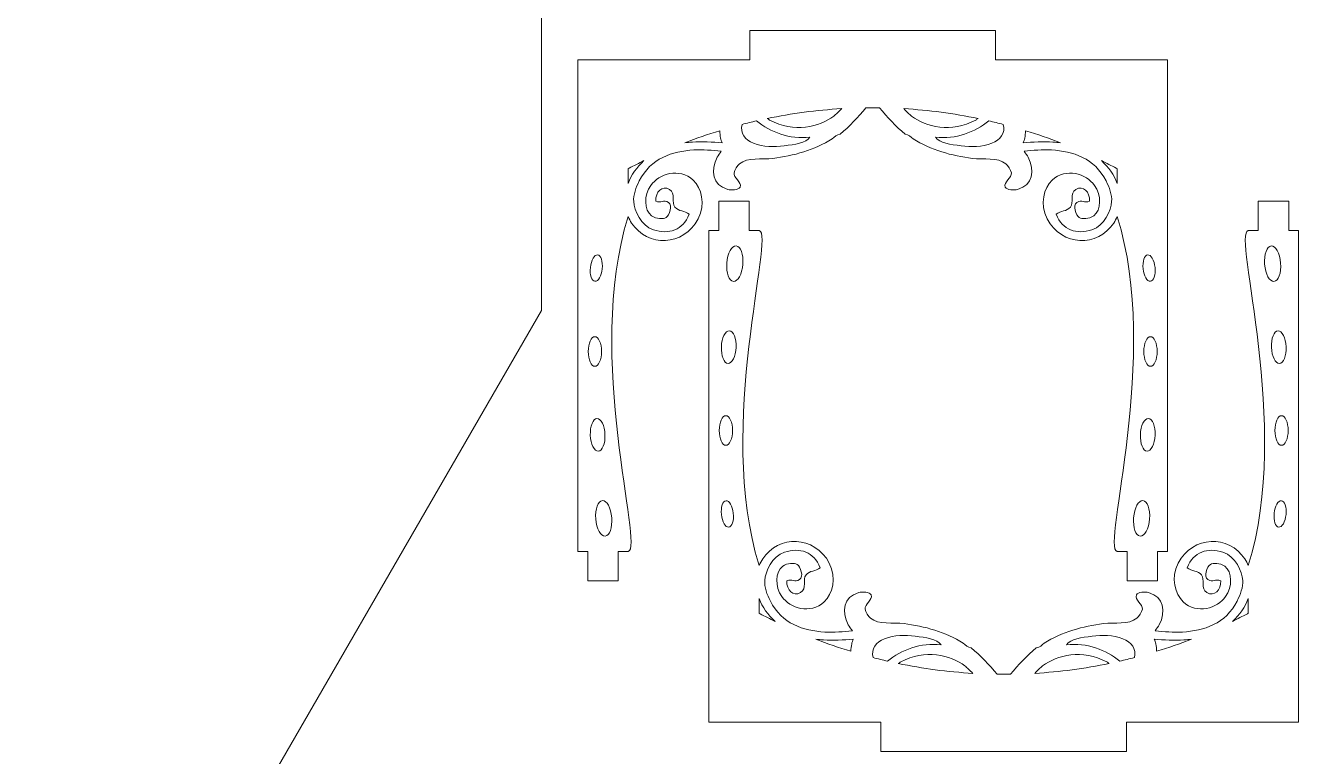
# Model space of a CAD drawing. Header units: millimetres. Extents: x -450 to 450, y -969 to 969.
# Drawn here: x 0 to 259.1, y 524.3 to 673 of the extents above; entities that cross this region are included whole.
import ezdxf

# ---------------------------------------------------------------- set-up
doc = ezdxf.new("R2010")
doc.units = ezdxf.units.MM
doc.header["$MEASUREMENT"] = 0
doc.layers.add('Camada 1', color=7, linetype='Continuous')

msp = doc.modelspace()

# ---------------------------------------------------------------- linework, layer by layer
at = {"layer": 'Camada 1', "color": 230, "lineweight": 20}
for points, knots in [([(105, 615.0661), (105, 615.0661), (105, 762.4381), (105, 762.4381), (105, 762.4381), (105, 762.4381), (31.314, 890.0661), (31.314, 890.0661), (31.314, 890.0661), (31.314, 890.0661), (-96.314, 963.7521), (-96.314, 963.7521), (-96.314, 963.7521), (-96.314, 963.7521), (-243.686, 963.7521), (-243.686, 963.7521), (-243.686, 963.7521), (-243.686, 963.7521), (-371.314, 890.0661), (-371.314, 890.0661), (-371.314, 890.0661), (-371.314, 890.0661), (-445, 762.4381), (-445, 762.4381), (-445, 762.4381), (-445, 762.4381), (-445, 615.0661), (-445, 615.0661), (-445, 615.0661), (-445, 615.0661), (-371.314, 487.4381), (-371.314, 487.4381), (-371.314, 487.4381), (-371.314, 487.4381), (-243.686, 413.7521), (-243.686, 413.7521), (-243.686, 413.7521), (-243.686, 413.7521), (-96.314, 413.7521), (-96.314, 413.7521), (-96.314, 413.7521), (-96.314, 413.7521), (31.314, 487.4381), (31.314, 487.4381), (31.314, 487.4381), (31.314, 487.4381), (105, 615.0661), (105, 615.0661)], [0, 0, 0, 0, 0.07692308, 0.07692308, 0.07692308, 0.07692308, 0.15384615, 0.15384615, 0.15384615, 0.15384615, 0.23076923, 0.23076923, 0.23076923, 0.23076923, 0.30769231, 0.30769231, 0.30769231, 0.30769231, 0.38461538, 0.38461538, 0.38461538, 0.38461538, 0.46153846, 0.46153846, 0.46153846, 0.46153846, 0.53846154, 0.53846154, 0.53846154, 0.53846154, 0.61538462, 0.61538462, 0.61538462, 0.61538462, 0.69230769, 0.69230769, 0.69230769, 0.69230769, 0.76923077, 0.76923077, 0.76923077, 0.76923077, 0.84615385, 0.84615385, 0.84615385, 0.84615385, 1, 1, 1, 1]), ([(123.7906, 637.2052), (123.6754, 638.633), (124.2548, 640.0706), (124.9235, 641.4123), (124.9235, 641.4123), (127.2536, 646.0904), (131.6517, 647.4463), (136.0119, 647.7108), (136.0119, 647.7108), (137.9555, 647.8284), (139.7284, 647.6202), (141.6184, 647.4719), (141.6184, 647.4719), (141.3363, 647.0401), (140.9615, 646.6419), (140.7707, 646.2592), (140.7707, 646.2592), (139.4097, 643.5271), (139.746, 640.5746), (142.9226, 639.7019), (142.9226, 639.7019), (143.6261, 639.509), (145.124, 639.4867), (145.428, 640.1754), (145.428, 640.1754), (145.8515, 641.1356), (144.0758, 642.1123), (144.1991, 643.078), (144.1991, 643.078), (144.2715, 643.6454), (144.9328, 644.5287), (145.3132, 644.8702), (145.3132, 644.8702), (146.9264, 646.3187), (149.9048, 645.6886), (152.1262, 645.9841), (152.1262, 645.9841), (156.2467, 646.5322), (160.6621, 647.7039), (164.1649, 649.9956), (164.1649, 649.9956), (164.6499, 650.3127), (165.0826, 650.878), (165.7891, 650.91), (165.7891, 650.91), (167.7163, 652.5609), (169.4719, 654.3567), (171.0562, 656.2974), (171.0562, 656.2974), (171.511, 656.3032), (171.9657, 656.306), (172.4205, 656.3058), (172.4205, 656.3058), (172.8753, 656.306), (173.33, 656.3032), (173.7848, 656.2974), (173.7848, 656.2974), (175.3691, 654.3567), (177.1247, 652.5609), (179.0519, 650.91), (179.0519, 650.91), (179.7584, 650.878), (180.1911, 650.3127), (180.6761, 649.9956), (180.6761, 649.9956), (184.1789, 647.7039), (188.5943, 646.5322), (192.7148, 645.9841), (192.7148, 645.9841), (194.9362, 645.6886), (197.9146, 646.3187), (199.5278, 644.8702), (199.5278, 644.8702), (199.9082, 644.5287), (200.5695, 643.6454), (200.6419, 643.078), (200.6419, 643.078), (200.7652, 642.1123), (198.9895, 641.1356), (199.413, 640.1754), (199.413, 640.1754), (199.717, 639.4867), (201.2149, 639.509), (201.9184, 639.7019), (201.9184, 639.7019), (205.095, 640.5746), (205.4313, 643.5271), (204.0703, 646.2592), (204.0703, 646.2592), (203.8795, 646.6419), (203.5047, 647.0401), (203.2226, 647.4719), (203.2226, 647.4719), (205.1126, 647.6202), (206.8855, 647.8284), (208.8291, 647.7108), (208.8291, 647.7108), (213.1893, 647.4463), (217.5874, 646.0904), (219.9175, 641.4123), (219.9175, 641.4123), (220.5862, 640.0706), (221.1656, 638.633), (221.0504, 637.2052), (221.0504, 637.2052), (220.9065, 635.4232), (219.6526, 632.3055), (217.0245, 631.4659), (217.0245, 631.4659), (213.9575, 630.4851), (211.0076, 631.3776), (209.7619, 634.632), (209.7619, 634.632), (210.6489, 635.3845), (211.9638, 635.2016), (212.6531, 636.053), (212.6531, 636.053), (213.4584, 637.0478), (212.3944, 638.8612), (213.7765, 639.6888), (213.7765, 639.6888), (215.2899, 640.5957), (216.6308, 639.2103), (216.5797, 637.2978), (216.5797, 637.2978), (215.4393, 636.7721), (215.0203, 637.7411), (213.98, 637.056), (213.98, 637.056), (213.0274, 636.4291), (213.7915, 634.3981), (214.4703, 633.9541), (214.4703, 633.9541), (214.9816, 633.6195), (216.4792, 633.6494), (217.4027, 634.326), (217.4027, 634.326), (218.9709, 635.4752), (218.9773, 638.5624), (217.5898, 640.5021), (217.5898, 640.5021), (215.9052, 642.8563), (211.7299, 644.1902), (208.959, 641.5833), (208.959, 641.5833), (207.281, 640.0053), (206.368, 636.7166), (207.9178, 633.7168), (207.9178, 633.7168), (210.8584, 628.0244), (218.2939, 627.9328), (221.4764, 632.8587), (221.4764, 632.8587), (221.7619, 633.3005), (221.9997, 633.7528), (222.1933, 634.2124), (222.1933, 634.2124), (231.1505, 605.4562), (218.8067, 566.7518), (222.1933, 566.0412), (222.1933, 566.0412), (222.1933, 566.0412), (224.1933, 566.0412), (224.1933, 566.0412), (224.1933, 566.0412), (224.1933, 566.0412), (224.1933, 560.0412), (224.1933, 560.0412), (224.1933, 560.0412), (224.1933, 560.0412), (230.4205, 560.0412), (230.4205, 560.0412), (230.4205, 560.0412), (230.4205, 560.0412), (230.4205, 566.0412), (230.4205, 566.0412), (230.4205, 566.0412), (230.4205, 566.0412), (232.4205, 566.0412), (232.4205, 566.0412), (232.4205, 566.0412), (232.4205, 566.0412), (232.4205, 666.0412), (232.4205, 666.0412), (232.4205, 666.0412), (232.4205, 666.0412), (197.4205, 666.0412), (197.4205, 666.0412), (197.4205, 666.0412), (197.4205, 666.0412), (197.4205, 672.0412), (197.4205, 672.0412), (197.4205, 672.0412), (197.4205, 672.0412), (147.4205, 672.0412), (147.4205, 672.0412), (147.4205, 672.0412), (147.4205, 672.0412), (147.4205, 666.0412), (147.4205, 666.0412), (147.4205, 666.0412), (147.4205, 666.0412), (112.4205, 666.0412), (112.4205, 666.0412), (112.4205, 666.0412), (112.4205, 666.0412), (112.4205, 566.0412), (112.4205, 566.0412), (112.4205, 566.0412), (112.4205, 566.0412), (114.4205, 566.0412), (114.4205, 566.0412), (114.4205, 566.0412), (114.4205, 566.0412), (114.4205, 560.0412), (114.4205, 560.0412), (114.4205, 560.0412), (114.4205, 560.0412), (120.6477, 560.0412), (120.6477, 560.0412), (120.6477, 560.0412), (120.6477, 560.0412), (120.6477, 566.0412), (120.6477, 566.0412), (120.6477, 566.0412), (120.6477, 566.0412), (122.6477, 566.0412), (122.6477, 566.0412), (122.6477, 566.0412), (126.0343, 566.7518), (113.6905, 605.4562), (122.6477, 634.2124), (122.6477, 634.2124), (122.8413, 633.7528), (123.0791, 633.3005), (123.3646, 632.8587), (123.3646, 632.8587), (126.5471, 627.9328), (133.9826, 628.0244), (136.9232, 633.7168), (136.9232, 633.7168), (138.473, 636.7166), (137.56, 640.0053), (135.882, 641.5833), (135.882, 641.5833), (133.1111, 644.1902), (128.9358, 642.8563), (127.2512, 640.5021), (127.2512, 640.5021), (125.8637, 638.5624), (125.8701, 635.4752), (127.4383, 634.326), (127.4383, 634.326), (128.3618, 633.6494), (129.8594, 633.6195), (130.3707, 633.9541), (130.3707, 633.9541), (131.0495, 634.3981), (131.8136, 636.4291), (130.861, 637.056), (130.861, 637.056), (129.8207, 637.7411), (129.4017, 636.7721), (128.2613, 637.2978), (128.2613, 637.2978), (128.2102, 639.2103), (129.5511, 640.5957), (131.0645, 639.6888), (131.0645, 639.6888), (132.4466, 638.8612), (131.3826, 637.0478), (132.1879, 636.053), (132.1879, 636.053), (132.8772, 635.2016), (134.1921, 635.3845), (135.0791, 634.632), (135.0791, 634.632), (133.8334, 631.3776), (130.8835, 630.4851), (127.8165, 631.4659), (127.8165, 631.4659), (125.1884, 632.3055), (123.9345, 635.4232), (123.7906, 637.2052)], [0, 0, 0, 0, 0.01388889, 0.01388889, 0.01388889, 0.01388889, 0.02777778, 0.02777778, 0.02777778, 0.02777778, 0.04166667, 0.04166667, 0.04166667, 0.04166667, 0.05555556, 0.05555556, 0.05555556, 0.05555556, 0.06944444, 0.06944444, 0.06944444, 0.06944444, 0.08333333, 0.08333333, 0.08333333, 0.08333333, 0.09722222, 0.09722222, 0.09722222, 0.09722222, 0.11111111, 0.11111111, 0.11111111, 0.11111111, 0.125, 0.125, 0.125, 0.125, 0.13888889, 0.13888889, 0.13888889, 0.13888889, 0.15277778, 0.15277778, 0.15277778, 0.15277778, 0.16666667, 0.16666667, 0.16666667, 0.16666667, 0.18055556, 0.18055556, 0.18055556, 0.18055556, 0.19444444, 0.19444444, 0.19444444, 0.19444444, 0.20833333, 0.20833333, 0.20833333, 0.20833333, 0.22222222, 0.22222222, 0.22222222, 0.22222222, 0.23611111, 0.23611111, 0.23611111, 0.23611111, 0.25, 0.25, 0.25, 0.25, 0.26388889, 0.26388889, 0.26388889, 0.26388889, 0.27777778, 0.27777778, 0.27777778, 0.27777778, 0.29166667, 0.29166667, 0.29166667, 0.29166667, 0.30555556, 0.30555556, 0.30555556, 0.30555556, 0.31944444, 0.31944444, 0.31944444, 0.31944444, 0.33333333, 0.33333333, 0.33333333, 0.33333333, 0.34722222, 0.34722222, 0.34722222, 0.34722222, 0.36111111, 0.36111111, 0.36111111, 0.36111111, 0.375, 0.375, 0.375, 0.375, 0.38888889, 0.38888889, 0.38888889, 0.38888889, 0.40277778, 0.40277778, 0.40277778, 0.40277778, 0.41666667, 0.41666667, 0.41666667, 0.41666667, 0.43055556, 0.43055556, 0.43055556, 0.43055556, 0.44444444, 0.44444444, 0.44444444, 0.44444444, 0.45833333, 0.45833333, 0.45833333, 0.45833333, 0.47222222, 0.47222222, 0.47222222, 0.47222222, 0.48611111, 0.48611111, 0.48611111, 0.48611111, 0.5, 0.5, 0.5, 0.5, 0.51388889, 0.51388889, 0.51388889, 0.51388889, 0.52777778, 0.52777778, 0.52777778, 0.52777778, 0.54166667, 0.54166667, 0.54166667, 0.54166667, 0.55555556, 0.55555556, 0.55555556, 0.55555556, 0.56944444, 0.56944444, 0.56944444, 0.56944444, 0.58333333, 0.58333333, 0.58333333, 0.58333333, 0.59722222, 0.59722222, 0.59722222, 0.59722222, 0.61111111, 0.61111111, 0.61111111, 0.61111111, 0.625, 0.625, 0.625, 0.625, 0.63888889, 0.63888889, 0.63888889, 0.63888889, 0.65277778, 0.65277778, 0.65277778, 0.65277778, 0.66666667, 0.66666667, 0.66666667, 0.66666667, 0.68055556, 0.68055556, 0.68055556, 0.68055556, 0.69444444, 0.69444444, 0.69444444, 0.69444444, 0.70833333, 0.70833333, 0.70833333, 0.70833333, 0.72222222, 0.72222222, 0.72222222, 0.72222222, 0.73611111, 0.73611111, 0.73611111, 0.73611111, 0.75, 0.75, 0.75, 0.75, 0.76388889, 0.76388889, 0.76388889, 0.76388889, 0.77777778, 0.77777778, 0.77777778, 0.77777778, 0.79166667, 0.79166667, 0.79166667, 0.79166667, 0.80555556, 0.80555556, 0.80555556, 0.80555556, 0.81944444, 0.81944444, 0.81944444, 0.81944444, 0.83333333, 0.83333333, 0.83333333, 0.83333333, 0.84722222, 0.84722222, 0.84722222, 0.84722222, 0.86111111, 0.86111111, 0.86111111, 0.86111111, 0.875, 0.875, 0.875, 0.875, 0.88888889, 0.88888889, 0.88888889, 0.88888889, 0.90277778, 0.90277778, 0.90277778, 0.90277778, 0.91666667, 0.91666667, 0.91666667, 0.91666667, 0.93055556, 0.93055556, 0.93055556, 0.93055556, 0.94444444, 0.94444444, 0.94444444, 0.94444444, 0.95833333, 0.95833333, 0.95833333, 0.95833333, 0.97222222, 0.97222222, 0.97222222, 0.97222222, 1, 1, 1, 1]), ([(150.9432, 654.1078), (155.9559, 655.1443), (161.0257, 655.8165), (166.1129, 656.1194), (166.1129, 656.1194), (165.5395, 655.4889), (164.9806, 654.9733), (164.4999, 654.6113), (164.4999, 654.6113), (161.6499, 652.4645), (156.393, 651.0791), (151.4512, 653.8039), (151.4512, 653.8039), (151.2785, 653.8992), (151.1091, 654.0008), (150.9432, 654.1078)], [0, 0, 0, 0, 0.2, 0.2, 0.2, 0.2, 0.4, 0.4, 0.4, 0.4, 0.6, 0.6, 0.6, 0.6, 1, 1, 1, 1]), ([(193.3898, 653.8039), (188.448, 651.0791), (183.1911, 652.4645), (180.3411, 654.6113), (180.3411, 654.6113), (179.8604, 654.9733), (179.3015, 655.4889), (178.7281, 656.1194), (178.7281, 656.1194), (183.8153, 655.8165), (188.8851, 655.1443), (193.8978, 654.1078), (193.8978, 654.1078), (193.7319, 654.0008), (193.5625, 653.8992), (193.3898, 653.8039)], [0, 0, 0, 0, 0.2, 0.2, 0.2, 0.2, 0.4, 0.4, 0.4, 0.4, 0.6, 0.6, 0.6, 0.6, 1, 1, 1, 1]), ([(148.1805, 649.0769), (146.4081, 649.8367), (145.3802, 651.0717), (145.8334, 652.9191), (145.8334, 652.9191), (146.8172, 653.1738), (147.8036, 653.4152), (148.7927, 653.6412), (148.7927, 653.6412), (151.5592, 651.2836), (155.5204, 649.8929), (159.6637, 650.3021), (159.6637, 650.3021), (158.8141, 649.1586), (156.5413, 648.8238), (154.4306, 648.5705), (154.4306, 648.5705), (152.3286, 648.3183), (150.1986, 648.2123), (148.1805, 649.0769)], [0, 0, 0, 0, 0.16666667, 0.16666667, 0.16666667, 0.16666667, 0.33333333, 0.33333333, 0.33333333, 0.33333333, 0.5, 0.5, 0.5, 0.5, 0.66666667, 0.66666667, 0.66666667, 0.66666667, 1, 1, 1, 1]), ([(190.4104, 648.5705), (188.2997, 648.8238), (186.0269, 649.1586), (185.1773, 650.3021), (185.1773, 650.3021), (189.3206, 649.8929), (193.2818, 651.2836), (196.0483, 653.6412), (196.0483, 653.6412), (197.0374, 653.4152), (198.0238, 653.1738), (199.0076, 652.9191), (199.0076, 652.9191), (199.4608, 651.0717), (198.4329, 649.8367), (196.6605, 649.0769), (196.6605, 649.0769), (194.6424, 648.2123), (192.5124, 648.3183), (190.4104, 648.5705)], [0, 0, 0, 0, 0.16666667, 0.16666667, 0.16666667, 0.16666667, 0.33333333, 0.33333333, 0.33333333, 0.33333333, 0.5, 0.5, 0.5, 0.5, 0.66666667, 0.66666667, 0.66666667, 0.66666667, 1, 1, 1, 1]), ([(134.1731, 649.1671), (136.5251, 650.0766), (138.9016, 650.8999), (141.2982, 651.6356), (141.2982, 651.6356), (141.2896, 651.1286), (141.3945, 650.6302), (141.4838, 650.1457), (141.4838, 650.1457), (141.5437, 649.8215), (141.6702, 649.4706), (141.7781, 649.1454), (141.7781, 649.1454), (139.9214, 649.347), (137.5466, 649.4329), (135.7681, 649.3229), (135.7681, 649.3229), (135.22, 649.2889), (134.6892, 649.2369), (134.1731, 649.1671)], [0, 0, 0, 0, 0.16666667, 0.16666667, 0.16666667, 0.16666667, 0.33333333, 0.33333333, 0.33333333, 0.33333333, 0.5, 0.5, 0.5, 0.5, 0.66666667, 0.66666667, 0.66666667, 0.66666667, 1, 1, 1, 1]), ([(203.3572, 650.1457), (203.4465, 650.6302), (203.5514, 651.1286), (203.5428, 651.6356), (203.5428, 651.6356), (205.9394, 650.8999), (208.3159, 650.0766), (210.6679, 649.1671), (210.6679, 649.1671), (210.1518, 649.2369), (209.621, 649.2889), (209.0729, 649.3229), (209.0729, 649.3229), (207.2944, 649.4329), (204.9196, 649.347), (203.0629, 649.1454), (203.0629, 649.1454), (203.1708, 649.4706), (203.2973, 649.8215), (203.3572, 650.1457)], [0, 0, 0, 0, 0.16666667, 0.16666667, 0.16666667, 0.16666667, 0.33333333, 0.33333333, 0.33333333, 0.33333333, 0.5, 0.5, 0.5, 0.5, 0.66666667, 0.66666667, 0.66666667, 0.66666667, 1, 1, 1, 1]), ([(122.8329, 643.9966), (123.841, 644.5299), (124.8561, 645.0444), (125.8767, 645.543), (125.8767, 645.543), (124.4237, 644.2219), (123.3041, 642.6206), (122.6477, 640.908), (122.6477, 640.908), (122.6477, 640.908), (122.6477, 643.8984), (122.6477, 643.8984), (122.6477, 643.8984), (122.6477, 643.8984), (122.8329, 643.9966), (122.8329, 643.9966)], [0, 0, 0, 0, 0.2, 0.2, 0.2, 0.2, 0.4, 0.4, 0.4, 0.4, 0.6, 0.6, 0.6, 0.6, 1, 1, 1, 1]), ([(222.1933, 640.908), (221.5369, 642.6206), (220.4173, 644.2219), (218.9643, 645.543), (218.9643, 645.543), (219.9849, 645.0444), (221, 644.5299), (222.0081, 643.9966), (222.0081, 643.9966), (222.0081, 643.9966), (222.1933, 643.8984), (222.1933, 643.8984), (222.1933, 643.8984), (222.1933, 643.8984), (222.1933, 640.908), (222.1933, 640.908)], [0, 0, 0, 0, 0.2, 0.2, 0.2, 0.2, 0.4, 0.4, 0.4, 0.4, 0.6, 0.6, 0.6, 0.6, 1, 1, 1, 1]), ([(247.7203, 560.1639), (247.8355, 558.7361), (247.2561, 557.2985), (246.5874, 555.9568), (246.5874, 555.9568), (244.2573, 551.2787), (239.8592, 549.9228), (235.499, 549.6583), (235.499, 549.6583), (233.5554, 549.5407), (231.7825, 549.7489), (229.8925, 549.8972), (229.8925, 549.8972), (230.1746, 550.329), (230.5494, 550.7272), (230.7402, 551.1099), (230.7402, 551.1099), (232.1012, 553.842), (231.7649, 556.7945), (228.5883, 557.6672), (228.5883, 557.6672), (227.8848, 557.8601), (226.3869, 557.8824), (226.0829, 557.1937), (226.0829, 557.1937), (225.6594, 556.2335), (227.4351, 555.2568), (227.3118, 554.2911), (227.3118, 554.2911), (227.2394, 553.7237), (226.5781, 552.8404), (226.1977, 552.4989), (226.1977, 552.4989), (224.5845, 551.0504), (221.6061, 551.6805), (219.3847, 551.385), (219.3847, 551.385), (215.2642, 550.8369), (210.8488, 549.6652), (207.346, 547.3735), (207.346, 547.3735), (206.861, 547.0564), (206.4283, 546.4911), (205.7218, 546.4591), (205.7218, 546.4591), (203.7946, 544.8082), (202.039, 543.0124), (200.4547, 541.0717), (200.4547, 541.0717), (199.9999, 541.0659), (199.5452, 541.0631), (199.0904, 541.0633), (199.0904, 541.0633), (198.6356, 541.0631), (198.1809, 541.0659), (197.7261, 541.0717), (197.7261, 541.0717), (196.1418, 543.0124), (194.3862, 544.8082), (192.459, 546.4591), (192.459, 546.4591), (191.7525, 546.4911), (191.3198, 547.0564), (190.8348, 547.3735), (190.8348, 547.3735), (187.332, 549.6652), (182.9166, 550.8369), (178.7961, 551.385), (178.7961, 551.385), (176.5747, 551.6805), (173.5963, 551.0504), (171.9831, 552.4989), (171.9831, 552.4989), (171.6027, 552.8404), (170.9414, 553.7237), (170.869, 554.2911), (170.869, 554.2911), (170.7457, 555.2568), (172.5214, 556.2335), (172.0979, 557.1937), (172.0979, 557.1937), (171.7939, 557.8824), (170.296, 557.8601), (169.5925, 557.6672), (169.5925, 557.6672), (166.4159, 556.7945), (166.0796, 553.842), (167.4406, 551.1099), (167.4406, 551.1099), (167.6314, 550.7272), (168.0062, 550.329), (168.2883, 549.8972), (168.2883, 549.8972), (166.3983, 549.7489), (164.6254, 549.5407), (162.6818, 549.6583), (162.6818, 549.6583), (158.3216, 549.9228), (153.9235, 551.2787), (151.5934, 555.9568), (151.5934, 555.9568), (150.9247, 557.2985), (150.3453, 558.7361), (150.4605, 560.1639), (150.4605, 560.1639), (150.6044, 561.9459), (151.8583, 565.0636), (154.4864, 565.9032), (154.4864, 565.9032), (157.5534, 566.884), (160.5033, 565.9915), (161.749, 562.7371), (161.749, 562.7371), (160.862, 561.9846), (159.5471, 562.1675), (158.8578, 561.3161), (158.8578, 561.3161), (158.0525, 560.3213), (159.1165, 558.5079), (157.7344, 557.6803), (157.7344, 557.6803), (156.221, 556.7734), (154.8801, 558.1588), (154.9312, 560.0713), (154.9312, 560.0713), (156.0716, 560.597), (156.4906, 559.628), (157.5309, 560.3131), (157.5309, 560.3131), (158.4835, 560.94), (157.7194, 562.971), (157.0406, 563.415), (157.0406, 563.415), (156.5293, 563.7496), (155.0317, 563.7197), (154.1082, 563.0431), (154.1082, 563.0431), (152.54, 561.8939), (152.5336, 558.8067), (153.9211, 556.867), (153.9211, 556.867), (155.6057, 554.5128), (159.781, 553.1789), (162.5519, 555.7858), (162.5519, 555.7858), (164.2299, 557.3638), (165.1429, 560.6525), (163.5931, 563.6523), (163.5931, 563.6523), (160.6525, 569.3447), (153.217, 569.4363), (150.0345, 564.5104), (150.0345, 564.5104), (149.749, 564.0686), (149.5112, 563.6163), (149.3176, 563.1567), (149.3176, 563.1567), (140.3604, 591.9129), (152.7042, 630.6173), (149.3176, 631.3279), (149.3176, 631.3279), (149.3176, 631.3279), (147.3176, 631.3279), (147.3176, 631.3279), (147.3176, 631.3279), (147.3176, 631.3279), (147.3176, 637.3279), (147.3176, 637.3279), (147.3176, 637.3279), (147.3176, 637.3279), (141.0904, 637.3279), (141.0904, 637.3279), (141.0904, 637.3279), (141.0904, 637.3279), (141.0904, 631.3279), (141.0904, 631.3279), (141.0904, 631.3279), (141.0904, 631.3279), (139.0904, 631.3279), (139.0904, 631.3279), (139.0904, 631.3279), (139.0904, 631.3279), (139.0904, 531.3279), (139.0904, 531.3279), (139.0904, 531.3279), (139.0904, 531.3279), (174.0904, 531.3279), (174.0904, 531.3279), (174.0904, 531.3279), (174.0904, 531.3279), (174.0904, 525.3279), (174.0904, 525.3279), (174.0904, 525.3279), (174.0904, 525.3279), (224.0904, 525.3279), (224.0904, 525.3279), (224.0904, 525.3279), (224.0904, 525.3279), (224.0904, 531.3279), (224.0904, 531.3279), (224.0904, 531.3279), (224.0904, 531.3279), (259.0904, 531.3279), (259.0904, 531.3279), (259.0904, 531.3279), (259.0904, 531.3279), (259.0904, 631.3279), (259.0904, 631.3279), (259.0904, 631.3279), (259.0904, 631.3279), (257.0904, 631.3279), (257.0904, 631.3279), (257.0904, 631.3279), (257.0904, 631.3279), (257.0904, 637.3279), (257.0904, 637.3279), (257.0904, 637.3279), (257.0904, 637.3279), (250.8632, 637.3279), (250.8632, 637.3279), (250.8632, 637.3279), (250.8632, 637.3279), (250.8632, 631.3279), (250.8632, 631.3279), (250.8632, 631.3279), (250.8632, 631.3279), (248.8632, 631.3279), (248.8632, 631.3279), (248.8632, 631.3279), (245.4766, 630.6173), (257.8204, 591.9129), (248.8632, 563.1567), (248.8632, 563.1567), (248.6696, 563.6163), (248.4318, 564.0686), (248.1463, 564.5104), (248.1463, 564.5104), (244.9638, 569.4363), (237.5283, 569.3447), (234.5877, 563.6523), (234.5877, 563.6523), (233.0379, 560.6525), (233.9509, 557.3638), (235.6289, 555.7858), (235.6289, 555.7858), (238.3998, 553.1789), (242.5751, 554.5128), (244.2597, 556.867), (244.2597, 556.867), (245.6472, 558.8067), (245.6408, 561.8939), (244.0726, 563.0431), (244.0726, 563.0431), (243.1491, 563.7197), (241.6515, 563.7496), (241.1402, 563.415), (241.1402, 563.415), (240.4614, 562.971), (239.6973, 560.94), (240.6499, 560.3131), (240.6499, 560.3131), (241.6902, 559.628), (242.1092, 560.597), (243.2496, 560.0713), (243.2496, 560.0713), (243.3007, 558.1588), (241.9598, 556.7734), (240.4464, 557.6803), (240.4464, 557.6803), (239.0643, 558.5079), (240.1283, 560.3213), (239.323, 561.3161), (239.323, 561.3161), (238.6337, 562.1675), (237.3188, 561.9846), (236.4318, 562.7371), (236.4318, 562.7371), (237.6775, 565.9915), (240.6274, 566.884), (243.6944, 565.9032), (243.6944, 565.9032), (246.3225, 565.0636), (247.5764, 561.9459), (247.7203, 560.1639)], [0, 0, 0, 0, 0.01388889, 0.01388889, 0.01388889, 0.01388889, 0.02777778, 0.02777778, 0.02777778, 0.02777778, 0.04166667, 0.04166667, 0.04166667, 0.04166667, 0.05555556, 0.05555556, 0.05555556, 0.05555556, 0.06944444, 0.06944444, 0.06944444, 0.06944444, 0.08333333, 0.08333333, 0.08333333, 0.08333333, 0.09722222, 0.09722222, 0.09722222, 0.09722222, 0.11111111, 0.11111111, 0.11111111, 0.11111111, 0.125, 0.125, 0.125, 0.125, 0.13888889, 0.13888889, 0.13888889, 0.13888889, 0.15277778, 0.15277778, 0.15277778, 0.15277778, 0.16666667, 0.16666667, 0.16666667, 0.16666667, 0.18055556, 0.18055556, 0.18055556, 0.18055556, 0.19444444, 0.19444444, 0.19444444, 0.19444444, 0.20833333, 0.20833333, 0.20833333, 0.20833333, 0.22222222, 0.22222222, 0.22222222, 0.22222222, 0.23611111, 0.23611111, 0.23611111, 0.23611111, 0.25, 0.25, 0.25, 0.25, 0.26388889, 0.26388889, 0.26388889, 0.26388889, 0.27777778, 0.27777778, 0.27777778, 0.27777778, 0.29166667, 0.29166667, 0.29166667, 0.29166667, 0.30555556, 0.30555556, 0.30555556, 0.30555556, 0.31944444, 0.31944444, 0.31944444, 0.31944444, 0.33333333, 0.33333333, 0.33333333, 0.33333333, 0.34722222, 0.34722222, 0.34722222, 0.34722222, 0.36111111, 0.36111111, 0.36111111, 0.36111111, 0.375, 0.375, 0.375, 0.375, 0.38888889, 0.38888889, 0.38888889, 0.38888889, 0.40277778, 0.40277778, 0.40277778, 0.40277778, 0.41666667, 0.41666667, 0.41666667, 0.41666667, 0.43055556, 0.43055556, 0.43055556, 0.43055556, 0.44444444, 0.44444444, 0.44444444, 0.44444444, 0.45833333, 0.45833333, 0.45833333, 0.45833333, 0.47222222, 0.47222222, 0.47222222, 0.47222222, 0.48611111, 0.48611111, 0.48611111, 0.48611111, 0.5, 0.5, 0.5, 0.5, 0.51388889, 0.51388889, 0.51388889, 0.51388889, 0.52777778, 0.52777778, 0.52777778, 0.52777778, 0.54166667, 0.54166667, 0.54166667, 0.54166667, 0.55555556, 0.55555556, 0.55555556, 0.55555556, 0.56944444, 0.56944444, 0.56944444, 0.56944444, 0.58333333, 0.58333333, 0.58333333, 0.58333333, 0.59722222, 0.59722222, 0.59722222, 0.59722222, 0.61111111, 0.61111111, 0.61111111, 0.61111111, 0.625, 0.625, 0.625, 0.625, 0.63888889, 0.63888889, 0.63888889, 0.63888889, 0.65277778, 0.65277778, 0.65277778, 0.65277778, 0.66666667, 0.66666667, 0.66666667, 0.66666667, 0.68055556, 0.68055556, 0.68055556, 0.68055556, 0.69444444, 0.69444444, 0.69444444, 0.69444444, 0.70833333, 0.70833333, 0.70833333, 0.70833333, 0.72222222, 0.72222222, 0.72222222, 0.72222222, 0.73611111, 0.73611111, 0.73611111, 0.73611111, 0.75, 0.75, 0.75, 0.75, 0.76388889, 0.76388889, 0.76388889, 0.76388889, 0.77777778, 0.77777778, 0.77777778, 0.77777778, 0.79166667, 0.79166667, 0.79166667, 0.79166667, 0.80555556, 0.80555556, 0.80555556, 0.80555556, 0.81944444, 0.81944444, 0.81944444, 0.81944444, 0.83333333, 0.83333333, 0.83333333, 0.83333333, 0.84722222, 0.84722222, 0.84722222, 0.84722222, 0.86111111, 0.86111111, 0.86111111, 0.86111111, 0.875, 0.875, 0.875, 0.875, 0.88888889, 0.88888889, 0.88888889, 0.88888889, 0.90277778, 0.90277778, 0.90277778, 0.90277778, 0.91666667, 0.91666667, 0.91666667, 0.91666667, 0.93055556, 0.93055556, 0.93055556, 0.93055556, 0.94444444, 0.94444444, 0.94444444, 0.94444444, 0.95833333, 0.95833333, 0.95833333, 0.95833333, 0.97222222, 0.97222222, 0.97222222, 0.97222222, 1, 1, 1, 1]), ([(145.9905, 624.4618), (145.8377, 622.4623), (144.9847, 620.8972), (144.0853, 620.9659), (144.0853, 620.9659), (143.1859, 621.0346), (142.5806, 622.7112), (142.7333, 624.7107), (142.7333, 624.7107), (142.8861, 626.7101), (143.7392, 628.2753), (144.6386, 628.2066), (144.6386, 628.2066), (145.538, 628.1378), (146.1433, 626.4612), (145.9905, 624.4618)], [0, 0, 0, 0, 0.2, 0.2, 0.2, 0.2, 0.4, 0.4, 0.4, 0.4, 0.6, 0.6, 0.6, 0.6, 1, 1, 1, 1]), ([(254.0951, 620.9659), (253.1957, 620.8971), (252.3426, 622.4624), (252.1898, 624.4618), (252.1898, 624.4618), (252.0371, 626.4612), (252.6424, 628.1378), (253.5419, 628.2066), (253.5419, 628.2066), (254.4412, 628.2753), (255.2943, 626.7101), (255.4471, 624.7106), (255.4471, 624.7106), (255.5998, 622.7113), (254.9945, 621.0346), (254.0951, 620.9659)], [0, 0, 0, 0, 0.2, 0.2, 0.2, 0.2, 0.4, 0.4, 0.4, 0.4, 0.6, 0.6, 0.6, 0.6, 1, 1, 1, 1]), ([(116.4451, 626.3792), (117.1138, 626.3117), (117.5343, 625.0519), (117.3842, 623.5653), (117.3842, 623.5653), (117.2342, 622.0787), (116.5704, 620.9284), (115.9017, 620.9959), (115.9017, 620.9959), (115.233, 621.0634), (114.8125, 622.3232), (114.9626, 623.8097), (114.9626, 623.8097), (115.1126, 625.2964), (115.7764, 626.4467), (116.4451, 626.3792)], [0, 0, 0, 0, 0.2, 0.2, 0.2, 0.2, 0.4, 0.4, 0.4, 0.4, 0.6, 0.6, 0.6, 0.6, 1, 1, 1, 1]), ([(227.4572, 623.5653), (227.3071, 625.0519), (227.7276, 626.3117), (228.3963, 626.3792), (228.3963, 626.3792), (229.065, 626.4467), (229.7288, 625.2963), (229.8788, 623.8098), (229.8788, 623.8098), (230.0289, 622.3232), (229.6084, 621.0633), (228.9397, 620.9958), (228.9397, 620.9958), (228.271, 620.9283), (227.6072, 622.0787), (227.4572, 623.5653)], [0, 0, 0, 0, 0.2, 0.2, 0.2, 0.2, 0.4, 0.4, 0.4, 0.4, 0.6, 0.6, 0.6, 0.6, 1, 1, 1, 1]), ([(115.8825, 609.7332), (116.6312, 609.7332), (117.2383, 608.3838), (117.2383, 606.7194), (117.2383, 606.7194), (117.2383, 605.0548), (116.6312, 603.7054), (115.8825, 603.7054), (115.8825, 603.7054), (115.1337, 603.7054), (114.5267, 605.0548), (114.5267, 606.7194), (114.5267, 606.7194), (114.5267, 608.3838), (115.1337, 609.7332), (115.8825, 609.7332)], [0, 0, 0, 0, 0.2, 0.2, 0.2, 0.2, 0.4, 0.4, 0.4, 0.4, 0.6, 0.6, 0.6, 0.6, 1, 1, 1, 1]), ([(144.6138, 607.5574), (144.5394, 605.7241), (143.8106, 604.2649), (142.9858, 604.2984), (142.9858, 604.2984), (142.1611, 604.3318), (141.5528, 605.8452), (141.6271, 607.6786), (141.6271, 607.6786), (141.7015, 609.5119), (142.4304, 610.9711), (143.2551, 610.9377), (143.2551, 610.9377), (144.0798, 610.9042), (144.6881, 609.3908), (144.6138, 607.5574)], [0, 0, 0, 0, 0.2, 0.2, 0.2, 0.2, 0.4, 0.4, 0.4, 0.4, 0.6, 0.6, 0.6, 0.6, 1, 1, 1, 1]), ([(227.6031, 606.7193), (227.6031, 608.3838), (228.2102, 609.7332), (228.9589, 609.7332), (228.9589, 609.7332), (229.7077, 609.7332), (230.3147, 608.3838), (230.3147, 606.7193), (230.3147, 606.7193), (230.3147, 605.0548), (229.7077, 603.7054), (228.9589, 603.7054), (228.9589, 603.7054), (228.2102, 603.7054), (227.6031, 605.0548), (227.6031, 606.7193)], [0, 0, 0, 0, 0.2, 0.2, 0.2, 0.2, 0.4, 0.4, 0.4, 0.4, 0.6, 0.6, 0.6, 0.6, 1, 1, 1, 1]), ([(255.1945, 604.2983), (254.3699, 604.2649), (253.641, 605.7241), (253.5666, 607.5574), (253.5666, 607.5574), (253.4923, 609.3908), (254.1007, 610.9042), (254.9253, 610.9377), (254.9253, 610.9377), (255.75, 610.9711), (256.4789, 609.5119), (256.5533, 607.6786), (256.5533, 607.6786), (256.6276, 605.8452), (256.0192, 604.3318), (255.1945, 604.2983)], [0, 0, 0, 0, 0.2, 0.2, 0.2, 0.2, 0.4, 0.4, 0.4, 0.4, 0.6, 0.6, 0.6, 0.6, 1, 1, 1, 1]), ([(143.9078, 590.6498), (143.9078, 588.9853), (143.3007, 587.6359), (142.552, 587.6359), (142.552, 587.6359), (141.8032, 587.6359), (141.1962, 588.9853), (141.1962, 590.6498), (141.1962, 590.6498), (141.1962, 592.3143), (141.8032, 593.6637), (142.552, 593.6637), (142.552, 593.6637), (143.3007, 593.6637), (143.9078, 592.3143), (143.9078, 590.6498)], [0, 0, 0, 0, 0.2, 0.2, 0.2, 0.2, 0.4, 0.4, 0.4, 0.4, 0.6, 0.6, 0.6, 0.6, 1, 1, 1, 1]), ([(255.6284, 587.6359), (254.8797, 587.6359), (254.2726, 588.9853), (254.2726, 590.6497), (254.2726, 590.6497), (254.2726, 592.3143), (254.8797, 593.6637), (255.6284, 593.6637), (255.6284, 593.6637), (256.3772, 593.6637), (256.9842, 592.3143), (256.9842, 590.6497), (256.9842, 590.6497), (256.9842, 588.9853), (256.3772, 587.6359), (255.6284, 587.6359)], [0, 0, 0, 0, 0.2, 0.2, 0.2, 0.2, 0.4, 0.4, 0.4, 0.4, 0.6, 0.6, 0.6, 0.6, 1, 1, 1, 1]), ([(116.3164, 593.0708), (117.141, 593.1042), (117.8699, 591.645), (117.9443, 589.8117), (117.9443, 589.8117), (118.0186, 587.9783), (117.4102, 586.4649), (116.5856, 586.4314), (116.5856, 586.4314), (115.7609, 586.398), (115.032, 587.8572), (114.9576, 589.6905), (114.9576, 589.6905), (114.8833, 591.5239), (115.4917, 593.0373), (116.3164, 593.0708)], [0, 0, 0, 0, 0.2, 0.2, 0.2, 0.2, 0.4, 0.4, 0.4, 0.4, 0.6, 0.6, 0.6, 0.6, 1, 1, 1, 1]), ([(226.8971, 589.8117), (226.9715, 591.645), (227.7003, 593.1042), (228.5251, 593.0707), (228.5251, 593.0707), (229.3498, 593.0373), (229.9581, 591.5239), (229.8838, 589.6905), (229.8838, 589.6905), (229.8094, 587.8572), (229.0805, 586.398), (228.2558, 586.4314), (228.2558, 586.4314), (227.4311, 586.4649), (226.8228, 587.9783), (226.8971, 589.8117)], [0, 0, 0, 0, 0.2, 0.2, 0.2, 0.2, 0.4, 0.4, 0.4, 0.4, 0.6, 0.6, 0.6, 0.6, 1, 1, 1, 1]), ([(117.4158, 576.4032), (118.3152, 576.472), (119.1683, 574.9067), (119.3211, 572.9073), (119.3211, 572.9073), (119.4738, 570.9079), (118.8685, 569.2313), (117.969, 569.1625), (117.969, 569.1625), (117.0697, 569.0938), (116.2166, 570.659), (116.0638, 572.6585), (116.0638, 572.6585), (115.9111, 574.6578), (116.5164, 576.3345), (117.4158, 576.4032)], [0, 0, 0, 0, 0.2, 0.2, 0.2, 0.2, 0.4, 0.4, 0.4, 0.4, 0.6, 0.6, 0.6, 0.6, 1, 1, 1, 1]), ([(144.0537, 573.8038), (144.2038, 572.3172), (143.7833, 571.0574), (143.1146, 570.9899), (143.1146, 570.9899), (142.4459, 570.9224), (141.7821, 572.0728), (141.6321, 573.5593), (141.6321, 573.5593), (141.482, 575.0459), (141.9025, 576.3058), (142.5712, 576.3733), (142.5712, 576.3733), (143.2399, 576.4408), (143.9037, 575.2904), (144.0537, 573.8038)], [0, 0, 0, 0, 0.2, 0.2, 0.2, 0.2, 0.4, 0.4, 0.4, 0.4, 0.6, 0.6, 0.6, 0.6, 1, 1, 1, 1]), ([(225.5204, 572.9073), (225.6732, 574.9068), (226.5262, 576.4719), (227.4256, 576.4032), (227.4256, 576.4032), (228.325, 576.3345), (228.9303, 574.6579), (228.7776, 572.6584), (228.7776, 572.6584), (228.6248, 570.659), (227.7717, 569.0938), (226.8723, 569.1625), (226.8723, 569.1625), (225.9729, 569.2313), (225.3676, 570.9079), (225.5204, 572.9073)], [0, 0, 0, 0, 0.2, 0.2, 0.2, 0.2, 0.4, 0.4, 0.4, 0.4, 0.6, 0.6, 0.6, 0.6, 1, 1, 1, 1]), ([(255.0658, 570.9899), (254.3971, 571.0574), (253.9766, 572.3172), (254.1267, 573.8038), (254.1267, 573.8038), (254.2767, 575.2904), (254.9405, 576.4407), (255.6092, 576.3732), (255.6092, 576.3732), (256.2779, 576.3057), (256.6984, 575.0459), (256.5483, 573.5594), (256.5483, 573.5594), (256.3983, 572.0727), (255.7345, 570.9224), (255.0658, 570.9899)], [0, 0, 0, 0, 0.2, 0.2, 0.2, 0.2, 0.4, 0.4, 0.4, 0.4, 0.6, 0.6, 0.6, 0.6, 1, 1, 1, 1]), ([(149.3176, 556.4611), (149.974, 554.7485), (151.0936, 553.1472), (152.5466, 551.8261), (152.5466, 551.8261), (151.526, 552.3247), (150.5109, 552.8392), (149.5028, 553.3725), (149.5028, 553.3725), (149.5028, 553.3725), (149.3176, 553.4707), (149.3176, 553.4707), (149.3176, 553.4707), (149.3176, 553.4707), (149.3176, 556.4611), (149.3176, 556.4611)], [0, 0, 0, 0, 0.2, 0.2, 0.2, 0.2, 0.4, 0.4, 0.4, 0.4, 0.6, 0.6, 0.6, 0.6, 1, 1, 1, 1]), ([(248.678, 553.3725), (247.6699, 552.8392), (246.6548, 552.3247), (245.6342, 551.8261), (245.6342, 551.8261), (247.0872, 553.1472), (248.2068, 554.7485), (248.8632, 556.4611), (248.8632, 556.4611), (248.8632, 556.4611), (248.8632, 553.4707), (248.8632, 553.4707), (248.8632, 553.4707), (248.8632, 553.4707), (248.678, 553.3725), (248.678, 553.3725)], [0, 0, 0, 0, 0.2, 0.2, 0.2, 0.2, 0.4, 0.4, 0.4, 0.4, 0.6, 0.6, 0.6, 0.6, 1, 1, 1, 1]), ([(168.1537, 547.2234), (168.0644, 546.7389), (167.9595, 546.2405), (167.9681, 545.7335), (167.9681, 545.7335), (165.5715, 546.4692), (163.195, 547.2925), (160.843, 548.202), (160.843, 548.202), (161.3591, 548.1322), (161.8899, 548.0802), (162.438, 548.0462), (162.438, 548.0462), (164.2165, 547.9362), (166.5913, 548.0221), (168.448, 548.2237), (168.448, 548.2237), (168.3401, 547.8985), (168.2136, 547.5476), (168.1537, 547.2234)], [0, 0, 0, 0, 0.16666667, 0.16666667, 0.16666667, 0.16666667, 0.33333333, 0.33333333, 0.33333333, 0.33333333, 0.5, 0.5, 0.5, 0.5, 0.66666667, 0.66666667, 0.66666667, 0.66666667, 1, 1, 1, 1]), ([(181.1005, 548.7986), (183.2112, 548.5453), (185.484, 548.2105), (186.3336, 547.067), (186.3336, 547.067), (182.1903, 547.4762), (178.2291, 546.0855), (175.4626, 543.7279), (175.4626, 543.7279), (174.4735, 543.9539), (173.4871, 544.1953), (172.5033, 544.45), (172.5033, 544.45), (172.0501, 546.2974), (173.078, 547.5324), (174.8504, 548.2922), (174.8504, 548.2922), (176.8685, 549.1568), (178.9985, 549.0508), (181.1005, 548.7986)], [0, 0, 0, 0, 0.16666667, 0.16666667, 0.16666667, 0.16666667, 0.33333333, 0.33333333, 0.33333333, 0.33333333, 0.5, 0.5, 0.5, 0.5, 0.66666667, 0.66666667, 0.66666667, 0.66666667, 1, 1, 1, 1]), ([(223.3304, 548.2922), (225.1028, 547.5324), (226.1307, 546.2974), (225.6775, 544.45), (225.6775, 544.45), (224.6937, 544.1953), (223.7073, 543.9539), (222.7182, 543.7279), (222.7182, 543.7279), (219.9517, 546.0855), (215.9905, 547.4762), (211.8472, 547.067), (211.8472, 547.067), (212.6968, 548.2105), (214.9696, 548.5453), (217.0803, 548.7986), (217.0803, 548.7986), (219.1823, 549.0508), (221.3123, 549.1568), (223.3304, 548.2922)], [0, 0, 0, 0, 0.16666667, 0.16666667, 0.16666667, 0.16666667, 0.33333333, 0.33333333, 0.33333333, 0.33333333, 0.5, 0.5, 0.5, 0.5, 0.66666667, 0.66666667, 0.66666667, 0.66666667, 1, 1, 1, 1]), ([(237.3378, 548.202), (234.9858, 547.2925), (232.6093, 546.4692), (230.2127, 545.7335), (230.2127, 545.7335), (230.2213, 546.2405), (230.1164, 546.7389), (230.0271, 547.2234), (230.0271, 547.2234), (229.9672, 547.5476), (229.8407, 547.8985), (229.7328, 548.2237), (229.7328, 548.2237), (231.5895, 548.0221), (233.9643, 547.9362), (235.7428, 548.0462), (235.7428, 548.0462), (236.2909, 548.0802), (236.8217, 548.1322), (237.3378, 548.202)], [0, 0, 0, 0, 0.16666667, 0.16666667, 0.16666667, 0.16666667, 0.33333333, 0.33333333, 0.33333333, 0.33333333, 0.5, 0.5, 0.5, 0.5, 0.66666667, 0.66666667, 0.66666667, 0.66666667, 1, 1, 1, 1]), ([(178.1211, 543.5652), (183.0629, 546.29), (188.3198, 544.9046), (191.1698, 542.7578), (191.1698, 542.7578), (191.6505, 542.3958), (192.2094, 541.8802), (192.7828, 541.2497), (192.7828, 541.2497), (187.6956, 541.5526), (182.6258, 542.2248), (177.6131, 543.2613), (177.6131, 543.2613), (177.779, 543.3683), (177.9484, 543.4699), (178.1211, 543.5652)], [0, 0, 0, 0, 0.2, 0.2, 0.2, 0.2, 0.4, 0.4, 0.4, 0.4, 0.6, 0.6, 0.6, 0.6, 1, 1, 1, 1]), ([(220.5677, 543.2613), (215.555, 542.2248), (210.4852, 541.5526), (205.398, 541.2497), (205.398, 541.2497), (205.9714, 541.8802), (206.5303, 542.3958), (207.011, 542.7578), (207.011, 542.7578), (209.861, 544.9046), (215.1179, 546.29), (220.0597, 543.5652), (220.0597, 543.5652), (220.2324, 543.4699), (220.4018, 543.3683), (220.5677, 543.2613)], [0, 0, 0, 0, 0.2, 0.2, 0.2, 0.2, 0.4, 0.4, 0.4, 0.4, 0.6, 0.6, 0.6, 0.6, 1, 1, 1, 1])]:
    msp.add_open_spline(points, degree=3, knots=knots, dxfattribs=at)

doc.saveas('drawing.dxf')
